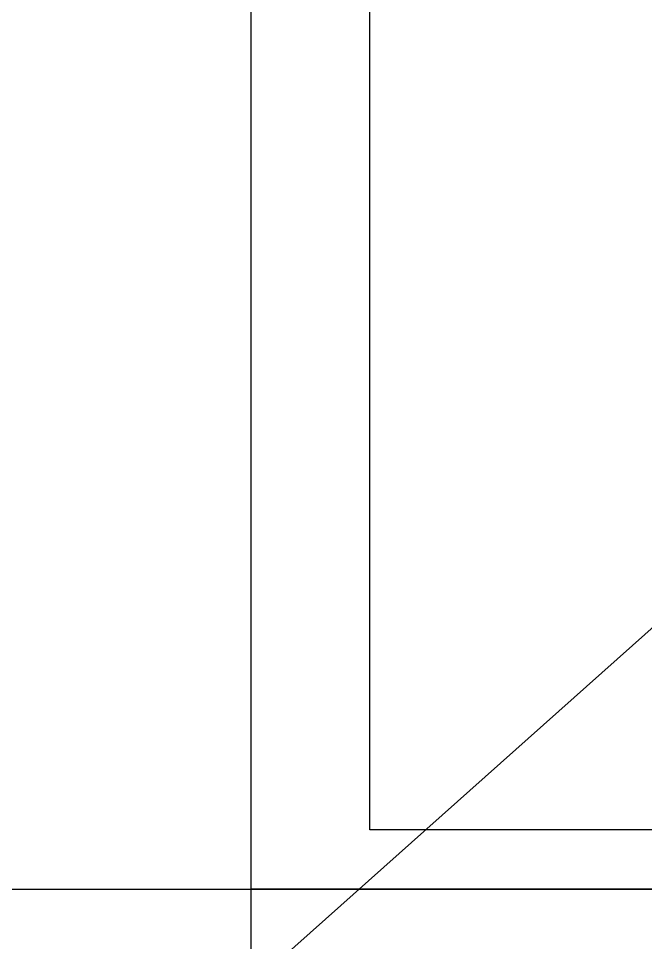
# Model space of a CAD drawing. Header units: metres. Extents: x 14120 to 17296, y 12612 to 17223.
# Drawn here: x 15041.7 to 15253.1, y 16156.9 to 16468.2 of the extents above; entities that cross this region are included whole.
import ezdxf

# ---------------------------------------------------------------- set-up
doc = ezdxf.new("R2010")
doc.units = ezdxf.units.M
doc.header["$MEASUREMENT"] = 0
doc.layers.get('DEFPOINTS').update_dxf_attribs({"color": 5, "linetype": 'CONTINUOUS'})
doc.layers.add('Slask', color=6, linetype='CONTINUOUS', plot=False)

msp = doc.modelspace()

# ---------------------------------------------------------------- linework, layer by layer
at = {"layer": 'DEFPOINTS'}
for p, direction in [((15120.19, 16194.839), (0, 1)), ((14160.19, 16174.839), (1, 0))]:
    msp.add_xline(p, direction, dxfattribs=at)
at = {"layer": 'DEFPOINTS', "flags": 128}
for points in [[(15120.19, 16174.839), (15120.19, 16768.839), (15961.19, 16768.839), (15961.19, 16174.839)], [(15160.19, 16194.839), (15160.19, 16748.839), (15941.19, 16748.839), (15941.19, 16314.839), (15841.19, 16314.839), (15841.19, 16194.839)]]:
    msp.add_lwpolyline(points, close=True, dxfattribs=at)
at = {"layer": 'Slask', "flags": 128}
msp.add_lwpolyline([(16045.644, 16966.969), (15041.736, 16072.503)], dxfattribs=at)

doc.saveas('drawing.dxf')
